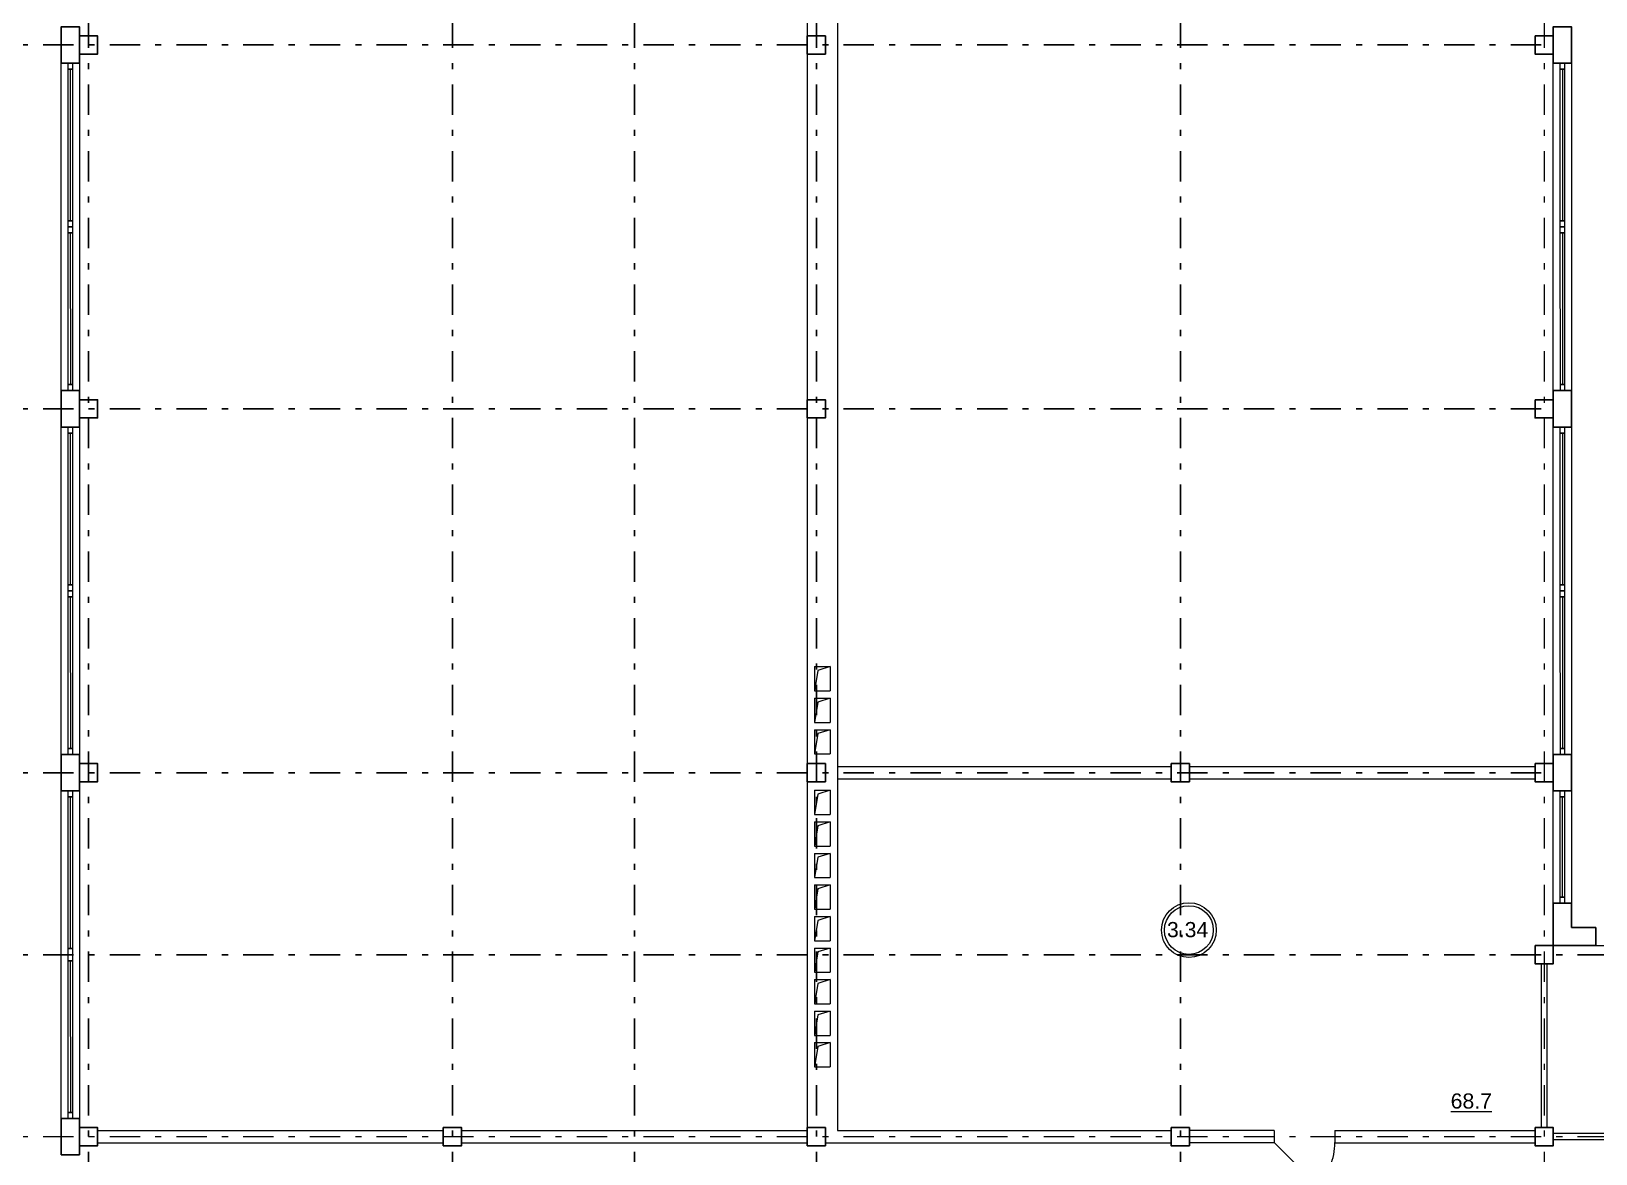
# Model space of a CAD drawing. Header units: metres. Extents: x -306 to 273, y -329 to 512.
# Drawn here: x 192.09 to 217.88, y 311.73 to 330.23 of the extents above; entities that cross this region are included whole.
import ezdxf
from ezdxf.enums import TextEntityAlignment as Align

# ---------------------------------------------------------------- set-up
doc = ezdxf.new("R2010")
doc.units = ezdxf.units.M
doc.header["$MEASUREMENT"] = 0
doc.linetypes.add('( Dashdot )', pattern=[1.001, 0.5, -0.25, 0.001, -0.25])
doc.styles.add('Style-Arial', font='arial.ttf')

# ---------------------------------------------------------------- blocks, each defined once
blk = doc.blocks.new('*U1657')
at = {"color": 7, "linetype": 'Continuous', "lineweight": 0}
blk.add_line((1.25, 0.001), (-1.25, -0.001), dxfattribs=at)
at = {"color": 7, "linetype": 'Continuous', "lineweight": 13, "flags": 128}
for points in [[(-1.35, 0.034), (-1.25, 0.034), (-1.25, -0.036), (-1.35, -0.036), (-1.35, 0.034)], [(1.25, 0.036), (1.35, 0.036), (1.35, -0.034), (1.25, -0.034), (1.25, 0.036)]]:
    blk.add_lwpolyline(points, close=True, dxfattribs=at)
at = {"color": 7, "linetype": 'Continuous', "lineweight": 0, "flags": 128}
blk.add_lwpolyline([(-1.25, 0.034), (1.25, 0.036), (1.25, -0.034), (-1.25, -0.036), (-1.25, 0.034)], close=True, dxfattribs=at)
blk = doc.blocks.new('*U1656')
at = {"color": 7, "linetype": 'Continuous', "lineweight": 0}
blk.add_line((1.25, 0), (-1.25, 0), dxfattribs=at)
at = {"color": 7, "linetype": 'Continuous', "lineweight": 13, "flags": 128}
for points in [[(-1.35, 0.035), (-1.25, 0.035), (-1.25, -0.035), (-1.35, -0.035), (-1.35, 0.035)], [(1.25, 0.035), (1.35, 0.035), (1.35, -0.035), (1.25, -0.035), (1.25, 0.035)]]:
    blk.add_lwpolyline(points, close=True, dxfattribs=at)
at = {"color": 7, "linetype": 'Continuous', "lineweight": 0, "flags": 128}
blk.add_lwpolyline([(-1.25, 0.035), (1.25, 0.035), (1.25, -0.035), (-1.25, -0.035), (-1.25, 0.035)], close=True, dxfattribs=at)
blk = doc.blocks.new('*U1660')
at = {"color": 7, "linetype": 'Continuous', "lineweight": 13}
for p, q in [((-0.13, 0.2), (0.13, 0.2)), ((-0.13, 0.2), (-0.13, -0.2)), ((0.13, 0.2), (0.13, -0.2)), ((-0.13, -0.2), (0.13, -0.2))]:
    blk.add_line(p, q, dxfattribs=at)
at = {"color": 7, "linetype": 'Continuous', "lineweight": 13, "flags": 128}
blk.add_lwpolyline([(0.13, 0.2), (-0.076, 0.136), (-0.13, -0.2)], dxfattribs=at)
blk = doc.blocks.new('*U1869')
at = {"color": 7, "linetype": 'Continuous', "lineweight": 13}
for radius in [0.452, 0.402]:
    blk.add_circle((0, 0), radius, dxfattribs=at)
at = {"color": 7, "linetype": 'Continuous', "lineweight": 13, "style": 'Style-Arial'}
blk.add_text('3.34', height=0.25, dxfattribs=at).set_placement((-0.361, 0.133), align=Align.TOP_LEFT)
blk = doc.blocks.new('*U1888')
at = {"color": 7, "lineweight": 13}
blk.add_line((-0.5, 0.354), (0.207, -0.354), dxfattribs=at)
at = {"color": 7, "lineweight": 0}
blk.add_arc((-0.5, 0.354), 1, 315, 360, dxfattribs=at)

msp = doc.modelspace()

# ---------------------------------------------------------------- linework, layer by layer
at = {"color": 1, "linetype": '( Dashdot )'}
for p, q in [((193.03122933, 346.95949373), (193.03122933, 298.43607877)), ((199.03122933, 346.95949373), (199.03122933, 298.43607877)), ((202.03122933, 346.95949373), (202.03122933, 298.43607877)), ((205.03122933, 346.95949373), (205.03122933, 298.43607877)), ((211.03122933, 346.95949373), (211.03122933, 298.43607877)), ((190.07964142, 330.00949373), (217.03122933, 330.00949373)), ((190.07964142, 324.00949373), (217.03122933, 324.00949373)), ((190.07964142, 318.00949373), (217.03122933, 318.00949373)), ((190.07964142, 315.00949373), (261.97964142, 315.00949373))]:
    msp.add_line(p, q, dxfattribs=at)
at = {"color": 1, "linetype": '( Dashdot )', "lineweight": 0}
for p, q in [((217.03122933, 346.95949373), (217.03122933, 298.43607877)), ((190.07964142, 312.00949373), (261.97964142, 312.00949373))]:
    msp.add_line(p, q, dxfattribs=at)
at = {"color": 7, "linetype": 'Continuous', "lineweight": 13}
for p, q in [((204.87964142, 335.95949373), (204.87964142, 311.85949373)), ((205.37964142, 335.95949373), (205.37964142, 312.10949373)), ((205.37964142, 318.10949373), (210.87964142, 318.10949373)), ((211.17964142, 318.10949373), (216.87964142, 318.10949373)), ((205.37964142, 317.90949373), (210.87964142, 317.90949373)), ((211.17964142, 317.90949373), (216.87964142, 317.90949373)), ((217.87964142, 315.15949373), (218.37964142, 315.15949373)), ((193.17964142, 312.10949373), (198.87964142, 312.10949373)), ((199.17964142, 312.10949373), (204.87964142, 312.10949373)), ((205.37964142, 312.10949373), (210.87964142, 312.10949373)), ((212.57964142, 312.10949373), (211.17964142, 312.10949373)), ((212.57964142, 312.10949373), (212.57964142, 311.90949373)), ((213.57964142, 312.10949373), (216.87964142, 312.10949373)), ((213.57964142, 312.10949373), (213.57964142, 311.90949373)), ((193.17964142, 311.90949373), (198.87964142, 311.90949373)), ((199.17964142, 311.90949373), (204.87964142, 311.90949373)), ((205.17964142, 311.90949373), (210.87964142, 311.90949373)), ((212.57964142, 311.90949373), (211.17964142, 311.90949373)), ((213.57964142, 311.90949373), (216.87964142, 311.90949373))]:
    msp.add_line(p, q, dxfattribs=at)
at = {"color": 7, "linetype": 'Continuous', "lineweight": 0}
msp.add_line((217.32964142, 315.95949373), (217.32964142, 317.60949373), dxfattribs=at)
at = {"color": 7, "linetype": 'Continuous', "lineweight": 30}
for p in [(217.47964142, 315.45949373), (217.87964142, 315.15949373)]:
    msp.add_line(p, (217.87964142, 315.45949373), dxfattribs=at)
at = {"color": 7, "linetype": 'Continuous', "lineweight": 30, "flags": 128}
for points in [[(192.57964142, 329.70949373), (192.57964142, 330.30949373), (192.87964142, 330.30949373), (192.87964142, 329.70949373), (192.57964142, 329.70949373)], [(192.87964142, 330.15949373), (192.87964142, 329.85949373), (193.17964142, 329.85949373), (193.17964142, 330.15949373), (192.87964142, 330.15949373)], [(204.87964142, 330.15949373), (204.87964142, 329.85949373), (205.17964142, 329.85949373), (205.17964142, 330.15949373), (204.87964142, 330.15949373)], [(216.87964142, 330.15949373), (216.87964142, 329.85949373), (217.17964142, 329.85949373), (217.17964142, 330.15949373), (216.87964142, 330.15949373)], [(217.17964142, 329.70949373), (217.17964142, 330.30949373), (217.47964142, 330.30949373), (217.47964142, 329.70949373), (217.17964142, 329.70949373)], [(192.57964142, 323.70949373), (192.57964142, 324.30949373), (192.87964142, 324.30949373), (192.87964142, 323.70949373), (192.57964142, 323.70949373)], [(217.17964142, 323.70949373), (217.17964142, 324.30949373), (217.47964142, 324.30949373), (217.47964142, 323.70949373), (217.17964142, 323.70949373)], [(192.87964142, 324.15949373), (192.87964142, 323.85949373), (193.17964142, 323.85949373), (193.17964142, 324.15949373), (192.87964142, 324.15949373)], [(204.87964142, 324.15949373), (204.87964142, 323.85949373), (205.17964142, 323.85949373), (205.17964142, 324.15949373), (204.87964142, 324.15949373)], [(216.87964142, 324.15949373), (216.87964142, 323.85949373), (217.17964142, 323.85949373), (217.17964142, 324.15949373), (216.87964142, 324.15949373)], [(192.57964142, 317.70949373), (192.57964142, 318.30949373), (192.87964142, 318.30949373), (192.87964142, 317.70949373), (192.57964142, 317.70949373)], [(217.17964142, 317.70949373), (217.17964142, 318.30949373), (217.47964142, 318.30949373), (217.47964142, 317.70949373), (217.17964142, 317.70949373)], [(192.87964142, 318.15949373), (192.87964142, 317.85949373), (193.17964142, 317.85949373), (193.17964142, 318.15949373), (192.87964142, 318.15949373)], [(204.87964142, 318.15949373), (204.87964142, 317.85949373), (205.17964142, 317.85949373), (205.17964142, 318.15949373), (204.87964142, 318.15949373)], [(210.87964142, 318.15949373), (210.87964142, 317.85949373), (211.17964142, 317.85949373), (211.17964142, 318.15949373), (210.87964142, 318.15949373)], [(216.87964142, 318.15949373), (216.87964142, 317.85949373), (217.17964142, 317.85949373), (217.17964142, 318.15949373), (216.87964142, 318.15949373)], [(216.87964142, 315.15949373), (216.87964142, 314.85949373), (217.17964142, 314.85949373), (217.17964142, 315.15949373), (216.87964142, 315.15949373)], [(192.57964142, 311.70949373), (192.57964142, 312.30949373), (192.87964142, 312.30949373), (192.87964142, 311.70949373), (192.57964142, 311.70949373)], [(192.87964142, 312.15949373), (192.87964142, 311.85949373), (193.17964142, 311.85949373), (193.17964142, 312.15949373), (192.87964142, 312.15949373)], [(198.87964142, 312.15949373), (198.87964142, 311.85949373), (199.17964142, 311.85949373), (199.17964142, 312.15949373), (198.87964142, 312.15949373)], [(204.87964142, 312.15949373), (204.87964142, 311.85949373), (205.17964142, 311.85949373), (205.17964142, 312.15949373), (204.87964142, 312.15949373)], [(210.87964142, 312.15949373), (210.87964142, 311.85949373), (211.17964142, 311.85949373), (211.17964142, 312.15949373), (210.87964142, 312.15949373)], [(216.87964142, 312.15949373), (216.87964142, 311.85949373), (217.17964142, 311.85949373), (217.17964142, 312.15949373), (216.87964142, 312.15949373)]]:
    msp.add_lwpolyline(points, close=True, dxfattribs=at)
at = {"color": 7, "linetype": 'Continuous', "lineweight": 0, "flags": 128}
for points in [[(192.57964142, 324.30949373), (192.57964142, 329.70949373), (192.87964142, 329.70949373), (192.87964142, 324.30949373), (192.57964142, 324.30949373)], [(217.17964142, 324.30949373), (217.17964142, 329.70949373), (217.47964142, 329.70949373), (217.47964142, 324.30949373), (217.17964142, 324.30949373)], [(192.57964142, 318.30949373), (192.57964142, 323.70949373), (192.87964142, 323.70949373), (192.87964142, 318.30949373), (192.57964142, 318.30949373)], [(217.17964142, 318.30949373), (217.17964142, 323.70949373), (217.47964142, 323.70949373), (217.47964142, 318.30949373), (217.17964142, 318.30949373)], [(192.57964142, 312.30949373), (192.57964142, 317.70949373), (192.87964142, 317.70949373), (192.87964142, 312.30949373), (192.57964142, 312.30949373)], [(217.47964142, 317.70949373), (217.47964142, 315.85949373), (217.17964142, 315.85949373), (217.17964142, 317.70949373), (217.47964142, 317.70949373)], [(217.29464142, 317.60949373), (217.36464142, 317.60949373), (217.36464142, 315.95949373), (217.29464142, 315.95949373), (217.29464142, 317.60949373)]]:
    msp.add_lwpolyline(points, close=True, dxfattribs=at)
at = {"color": 7, "linetype": 'Continuous', "lineweight": 13, "flags": 128}
for points in [[(217.36464142, 317.70949373), (217.36464142, 317.60949373), (217.29464142, 317.60949373), (217.29464142, 317.70949373), (217.36464142, 317.70949373)], [(217.36464142, 315.95949373), (217.36464142, 315.85949373), (217.29464142, 315.85949373), (217.29464142, 315.95949373), (217.36464142, 315.95949373)], [(216.97964142, 314.85949373), (216.97964142, 312.15949373), (217.07964142, 312.15949373), (217.07964142, 314.85949373), (216.97964142, 314.85949373)]]:
    msp.add_lwpolyline(points, close=True, dxfattribs=at)
at = {"color": 7, "linetype": 'Continuous', "lineweight": 30, "flags": 128}
for points in [[(217.17964142, 315.85949373), (217.17964142, 315.15949373), (217.87964142, 315.15949373)], [(217.17964142, 315.85949373), (217.47964142, 315.85949373), (217.47964142, 315.45949373)]]:
    msp.add_lwpolyline(points, dxfattribs=at)
at = {"color": 7, "linetype": 'Continuous', "lineweight": 13, "flags": 128}
msp.add_lwpolyline([(222.87964142, 312.05949373), (217.17964142, 312.05949373), (217.17964142, 311.95949373), (222.87964142, 311.95949373)], dxfattribs=at)

# ---------------------------------------------------------------- block references
at = {"color": 7, "linetype": 'Continuous', "lineweight": 13, "rotation": 90}
for name, p in [('*U1656', (192.72960046, 328.35944712)), ('*U1656', (217.32960046, 328.35944712)), ('*U1657', (192.73070046, 325.65944712)), ('*U1657', (217.33070046, 325.65944712)), ('*U1656', (192.72960046, 322.35944712)), ('*U1656', (217.32960046, 322.35944712)), ('*U1657', (192.73070046, 319.65944712)), ('*U1657', (217.33070046, 319.65944712)), ('*U1656', (192.72960046, 316.35944712)), ('*U1657', (192.73070046, 313.65944712))]:
    msp.add_blockref(name, p, dxfattribs=at)
at = {"color": 7, "linetype": 'Continuous', "lineweight": 13}
for name, p in [('*U1660', (205.12959481, 319.55953469)), ('*U1660', (205.12959481, 319.03953469)), ('*U1660', (205.12959481, 318.51953469)), ('*U1660', (205.12959481, 317.51953469)), ('*U1660', (205.12959481, 316.99953469)), ('*U1660', (205.12959481, 316.47953469)), ('*U1660', (205.12959481, 315.95953469)), ('*U1869', (211.17210956, 315.41489392)), ('*U1660', (205.12959481, 315.43953469)), ('*U1660', (205.12959481, 314.91953469)), ('*U1660', (205.12959481, 314.39953469)), ('*U1660', (205.12959481, 313.87953469)), ('*U1660', (205.12959481, 313.35953469))]:
    msp.add_blockref(name, p, dxfattribs=at)
at = {"color": 7, "lineweight": 13}
msp.add_blockref('*U1888', (213.07959481, 311.55596633), dxfattribs=at)

# ---------------------------------------------------------------- texts
at = {"color": 7, "linetype": 'Continuous', "lineweight": 13, "style": 'Style-Arial'}
msp.add_text('%%u68.7%%U', height=0.25, dxfattribs=at).set_placement((215.48843451, 312.72211163), align=Align.TOP_LEFT)

doc.saveas('drawing.dxf')
